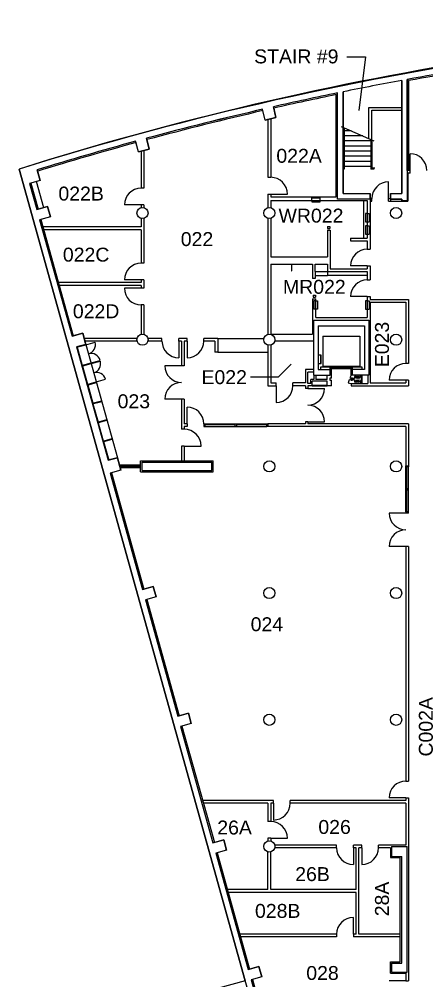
# Model space of a CAD drawing. Header units: inches. Extents: x 9 to 4499, y 3 to 3469.
# Drawn here: x 9 to 887, y 1089 to 3161 of the extents above; entities that cross this region are included whole.
import ezdxf

# ---------------------------------------------------------------- set-up
doc = ezdxf.new("R2010")
doc.units = ezdxf.units.IN
doc.header["$MEASUREMENT"] = 0
for name, color, linetype in [('A-DOOR', 4, 'Continuous'), ('A-FLOR-HRAL', 4, 'Continuous'), ('A-FLOR-STRS', 4, 'Continuous'), ('A-FLOR-TEXT', 7, 'Continuous'), ('A-FURN', 3, 'Continuous'), ('A-GLAZ', 3, 'Continuous'), ('A-GLAZ-SILL', 7, 'Continuous'), ('A-ROOF-OTLN', 6, 'Continuous'), ('A-WALL', 5, 'Continuous'), ('A-WALL-JAMB', 6, 'Continuous'), ('M-EQPM-EVTR', 4, 'Continuous'), ('P-SANR-EQPM', 5, 'Continuous'), ('Polygons', 1, 'Continuous'), ('S-COLS', 6, 'Continuous')]:
    doc.layers.add(name, color=color, linetype=linetype)
doc.styles.add('ROMANS', font='arial.ttf', dxfattribs={"width": 0.9})

msp = doc.modelspace()

# ---------------------------------------------------------------- linework, layer by layer
at = {"layer": 'A-DOOR'}
for p, q in [((850.8, 2835.6), (850.8, 2871.6)), ((804.8, 2775), (804.8, 2811)), ((550.8, 2784.6), (586.8, 2784.6)), ((271.8, 2761.2), (235.8, 2761.2)), ((758.8, 2629.6), (722.8, 2629.6)), ((271.8, 2599.6), (235.8, 2599.6)), ((271.8, 2581.6), (235.8, 2581.6)), ((758.8, 2563.6), (722.8, 2563.6)), ((352.8, 2467.6), (352.8, 2431.6)), ((370.8, 2467.6), (370.8, 2431.6)), ((358.8, 2414.6), (322.8, 2414.6)), ((726.8, 2410.1), (678.8, 2410.1)), ((678.8, 2408.1), (678.8, 2410.1)), ((726.8, 2408.1), (678.8, 2408.1)), ((702.8, 2408.1), (702.8, 2410.1)), ((726.8, 2408.1), (726.8, 2410.1)), ((720.1, 2384.4), (717.7, 2377.8)), ((722.6, 2383.6), (720.1, 2384.4)), ((723.8, 2394.6), (721.5, 2388.2)), ((721.5, 2388.2), (723.9, 2387.3)), ((723.9, 2387.3), (722.6, 2383.6)), ((841.8, 2383.6), (805.8, 2383.6)), ((562.8, 2371.6), (562.8, 2335.6)), ((630.8, 2365.6), (666.8, 2365.6)), ((640.3, 2372.6), (672.3, 2372.6)), ((640.3, 2371.6), (672.3, 2371.6)), ((358.8, 2342.6), (322.8, 2342.6)), ((370.8, 2289.6), (370.8, 2325.6)), ((630.8, 2293.6), (666.8, 2293.6)), ((841.8, 2097.1), (805.8, 2097.1)), ((841.8, 2025.1), (805.8, 2025.1)), ((556.8, 1471.6), (556.8, 1435.6)), ((841.8, 1483.6), (805.8, 1483.6)), ((550.8, 1396.2), (586.8, 1396.2)), ((728.8, 1375.6), (728.8, 1339.6)), ((746.8, 1375.6), (746.8, 1339.6)), ((728.8, 1189.6), (728.8, 1225.6)), ((841.8, 1089.1), (805.8, 1089.1))]:
    msp.add_line(p, q, dxfattribs=at)
at = {"layer": 'A-DOOR', "color": 7}
msp.add_line((364.8, 2241.6), (400.8, 2241.6), dxfattribs=at)
at = {"layer": 'A-DOOR'}
for centre, radius, start, end in [((850.8, 2835.6), 36, 0, 90), ((550.8, 2784.6), 36, 0, 90), ((804.8, 2775), 36, 90, 180), ((271.8, 2761.2), 36, 90, 180), ((758.8, 2629.6), 36, 90, 180), ((271.8, 2599.6), 36, 90, 180), ((758.8, 2563.6), 36, 90, 180), ((271.8, 2581.6), 36, 180, 270), ((352.8, 2467.6), 36, 180, 270), ((370.8, 2467.6), 36, 270, 0), ((358.8, 2414.6), 36, 180, 270), ((841.8, 2383.6), 36, 90, 180), ((358.8, 2342.6), 36, 90, 180), ((562.8, 2371.6), 36, 270, 0), ((630.8, 2365.6), 36, 270, 0), ((723.8, 2392.6), 16, 247.5497, 270), ((370.8, 2289.6), 36, 0, 90), ((630.8, 2293.6), 36, 360, 90), ((841.8, 2097.1), 36, 180, 270), ((841.8, 2025.1), 36, 90, 180), ((841.8, 1483.6), 36, 90, 180), ((556.8, 1471.6), 36, 270, 0), ((550.8, 1396.2), 36, 0, 90), ((728.8, 1375.6), 36, 180, 270), ((746.8, 1375.6), 36, 270, 0), ((728.8, 1189.6), 36, 90, 180)]:
    msp.add_arc(centre, radius, start, end, dxfattribs=at)
at = {"layer": 'A-DOOR', "color": 7}
msp.add_arc((364.8, 2241.6), 36, 0, 90, dxfattribs=at)
at = {"layer": 'A-FLOR-HRAL'}
for p, q in [((708.9, 2927.4), (708.9, 2838)), ((766.3, 2902.7), (766.3, 2838)), ((768.3, 2901.7), (768.3, 2840)), ((774.8, 2840), (768.3, 2840)), ((708.9, 2838), (706.9, 2838)), ((773.3, 2838), (766.3, 2838))]:
    msp.add_line(p, q, dxfattribs=at)
at = {"layer": 'A-FLOR-STRS'}
for p, q in [((702.4, 2930.5), (773.2, 2899.4)), ((724, 2921), (708.9, 2921)), ((749.1, 2910), (708.9, 2910)), ((766.3, 2899), (708.9, 2899)), ((766.3, 2888), (708.9, 2888)), ((766.3, 2877), (708.9, 2877)), ((766.3, 2866), (708.9, 2866)), ((766.3, 2855), (708.9, 2855)), ((766.3, 2844), (708.9, 2844)), ((659.5, 2437.1), (652.8, 2437.1)), ((658.5, 2419.1), (658.5, 2437.1)), ((659.5, 2419.1), (659.5, 2437.1)), ((652.8, 2419.1), (659.5, 2419.1))]:
    msp.add_line(p, q, dxfattribs=at)
at = {"layer": 'A-FLOR-TEXT'}
for p, q in [((715.1, 3080.3), (755.2, 3080.3)), ((755.2, 3080.3), (740.4, 2964.5)), ((595, 2418.3), (567.1, 2390.3)), ((567.1, 2390.3), (507.7, 2390.3))]:
    msp.add_line(p, q, dxfattribs=at)
at = {"layer": 'A-FURN'}
for p, q in [((45.8, 2812.4), (61.6, 2755.5)), ((436.8, 2473.6), (536.2, 2473.6)), ((132.7, 2455), (152.9, 2460.6)), ((132.7, 2455), (200.6, 2210.8)), ((132.9, 2454.3), (153.1, 2459.9)), ((134.3, 2454.7), (145.2, 2415.4)), ((152.9, 2460.6), (220.8, 2216.4)), ((153.1, 2459.9), (172.7, 2465.4)), ((164, 2420.6), (183.6, 2426.1)), ((164.4, 2419.2), (184, 2424.6)), ((436.8, 2443.6), (544.8, 2443.6)), ((143.8, 2415), (164, 2420.6)), ((144, 2414.3), (164.2, 2419.9)), ((144.2, 2413.6), (164.4, 2419.2)), ((145.6, 2414), (156.5, 2374.7)), ((175.3, 2379.9), (194.9, 2385.4)), ((155.1, 2374.3), (175.3, 2379.9)), ((155.3, 2373.6), (175.5, 2379.2)), ((155.5, 2372.9), (175.7, 2378.5)), ((156.9, 2373.3), (167.8, 2334)), ((166.4, 2333.6), (186.6, 2339.2)), ((166.6, 2332.9), (186.8, 2338.5)), ((166.8, 2332.2), (187, 2337.8)), ((168.2, 2332.6), (179.2, 2293.3)), ((177.8, 2292.9), (197.9, 2298.5)), ((178, 2292.2), (198.1, 2297.8)), ((178.2, 2291.5), (198.3, 2297.1)), ((179.6, 2291.8), (190.5, 2252.6)), ((189.1, 2252.2), (209.3, 2257.8)), ((189.3, 2251.5), (209.5, 2257.1)), ((189.5, 2250.8), (209.7, 2256.4)), ((190.9, 2251.1), (202, 2211.2)), ((200.4, 2211.5), (220.6, 2217.1)), ((220.8, 2216.4), (200.6, 2210.8)), ((200.6, 2210.8), (220.8, 2216.4))]:
    msp.add_line(p, q, dxfattribs=at)
for centre, start, end in [((153.1, 2459.9), 285.5907, 15.4976), ((164, 2420.6), 15.4976, 105.4835), ((164.4, 2419.2), 285.5907, 15.4976), ((175.3, 2379.9), 15.4976, 105.4835)]:
    msp.add_arc(centre, 20.4, start, end, dxfattribs=at)
at = {"layer": 'A-GLAZ'}
for p, q in [((409.3, 2289.6), (542.3, 2289.6)), ((409.3, 2287.6), (474.5, 2287.6)), ((409.3, 2283.6), (542.3, 2283.6)), ((477, 2287.6), (542.3, 2287.6)), ((841.8, 2099.6), (841.8, 2196.4)), ((843.8, 2149.2), (843.8, 2196.4)), ((847.8, 2099.6), (847.8, 2196.4)), ((843.8, 2099.6), (843.8, 2146.7))]:
    msp.add_line(p, q, dxfattribs=at)
at = {"layer": 'A-GLAZ', "color": 7}
msp.add_line((268.8, 2197.6), (227.4, 2197.6), dxfattribs=at)
at = {"layer": 'A-GLAZ-SILL', "color": 7}
for p, q in [((270.8, 2200.6), (225.2, 2200.6)), ((227.4, 2200.6), (227.4, 2194.6)), ((268.8, 2194.6), (268.8, 2200.6)), ((270.8, 2194.6), (226.8, 2194.6))]:
    msp.add_line(p, q, dxfattribs=at)
at = {"layer": 'A-ROOF-OTLN'}
for p, q in [((657.8, 2411.6), (657.8, 2406.6)), ((747.8, 2411.6), (657.8, 2411.6)), ((747.8, 2406.6), (747.8, 2411.6))]:
    msp.add_line(p, q, dxfattribs=at)
at = {"layer": 'A-WALL'}
for p, q in [((832.8, 3029.5), (832.8, 2785.6)), ((832.8, 2785.6), (832.8, 3029.5)), ((844.8, 2835.6), (844.8, 3031.7)), ((844.8, 3031.7), (844.8, 2770)), ((847.8, 3029.2), (847.8, 2835.6)), ((706.9, 2785.6), (706.9, 3005)), ((706.9, 3005), (706.9, 2785.6)), ((691.9, 2778.6), (691.9, 2998.8)), ((694.9, 2773.6), (694.9, 3002.5)), ((694.9, 2773.6), (694.9, 3002.5)), ((534.1, 2964.4), (533.4, 2967.3)), ((538.8, 2943.9), (533.4, 2967.3)), ((538.8, 2943.9), (534.1, 2964.4)), ((557.5, 2969.7), (556.8, 2972.6)), ((556.8, 2972.6), (562.2, 2949.2)), ((562.2, 2949.2), (557.5, 2969.7)), ((762.3, 2971), (832.8, 2971)), ((762.3, 2904.2), (762.3, 2971)), ((768.3, 2901.7), (768.3, 2965)), ((768.3, 2965), (832.8, 2965)), ((538.8, 2943.9), (562.2, 2949.2)), ((562.2, 2949.2), (538.8, 2943.9)), ((544.8, 2946.6), (544.8, 2820.6)), ((550.8, 2946.6), (550.8, 2820.6)), ((284, 2901.8), (283.3, 2904.7)), ((283.3, 2904.7), (289.5, 2881.5)), ((284, 2901.8), (284, 2901.8)), ((284, 2901.8), (284, 2901.8)), ((289.5, 2881.5), (284, 2901.8)), ((260.9, 2895.5), (260.1, 2898.4)), ((266.4, 2875.2), (260.1, 2898.4)), ((266.4, 2875.2), (260.9, 2895.5)), ((266.4, 2875.2), (289.5, 2881.5)), ((289.5, 2881.5), (266.4, 2875.2)), ((271.8, 2876.7), (271.8, 2797.2)), ((277.8, 2878.4), (277.8, 2797.2)), ((9.5, 2838.5), (523.4, 990)), ((495.9, 1089), (9.5, 2838.5)), ((49.1, 2834), (48.3, 2836.9)), ((48.3, 2836.9), (54.7, 2813.8)), ((54.7, 2813.8), (49.1, 2834)), ((544.8, 2820.6), (550.8, 2820.6)), ((844.8, 2835.6), (844.8, 2770)), ((850.8, 2835.6), (844.8, 2835.6)), ((850.8, 2829.6), (844.8, 2829.6)), ((845.8, 2829.6), (845.8, 2769)), ((850.8, 2829.6), (850.8, 2835.6)), ((54.7, 2813.8), (31.6, 2807.4)), ((34.5, 2808.2), (31.6, 2807.4)), ((31.6, 2807.4), (47.2, 2751.5)), ((31.6, 2807.4), (47.2, 2751.5)), ((54.7, 2813.8), (34.5, 2808.2)), ((34.5, 2808.2), (50, 2752.3)), ((277.8, 2797.2), (271.8, 2797.2)), ((544.8, 2784.6), (544.8, 2754.2)), ((544.8, 2784.6), (550.8, 2784.6)), ((550.8, 2784.6), (550.8, 2778.6)), ((550.8, 2778.6), (691.9, 2778.6)), ((706.9, 2785.6), (764.8, 2785.6)), ((706.9, 2785.6), (764.8, 2785.6)), ((706.9, 2785.6), (764.8, 2785.6)), ((764.8, 2773.6), (764.8, 2785.6)), ((764.8, 2773.6), (764.8, 2785.6)), ((764.8, 2785.6), (764.8, 2773.6)), ((808.8, 2785.6), (832.8, 2785.6)), ((808.8, 2785.6), (808.8, 2769)), ((808.8, 2773.6), (808.8, 2785.6)), ((808.8, 2785.6), (832.8, 2785.6)), ((47.2, 2751.5), (70.3, 2757.9)), ((70.3, 2757.9), (50.1, 2752.3)), ((76.5, 2735.6), (70.3, 2757.9)), ((70.3, 2757.9), (76.5, 2735.6)), ((271.8, 2761.2), (271.8, 2755.2)), ((277.8, 2761.2), (271.8, 2761.2)), ((277.8, 2761.2), (277.8, 2755.2)), ((550.8, 2770.6), (758.8, 2770.6)), ((550.8, 2770.6), (550.8, 2755.2)), ((764.8, 2773.6), (694.9, 2773.6)), ((764.8, 2773.6), (694.9, 2773.6)), ((750.8, 2770.6), (750.8, 2689.6)), ((758.8, 2770.6), (758.8, 2689.6)), ((764.8, 2775), (768.8, 2775)), ((764.8, 2775), (768.8, 2775)), ((764.8, 2773.6), (764.8, 2665.6)), ((764.8, 2769), (768.8, 2769)), ((768.8, 2769), (768.8, 2775)), ((768.8, 2769), (768.8, 2775)), ((804.8, 2775), (808.8, 2775)), ((804.8, 2769), (804.8, 2775)), ((804.8, 2769), (808.8, 2769)), ((808.8, 2773.6), (832.8, 2773.6)), ((832.8, 2773.6), (808.8, 2773.6)), ((808.8, 2769), (845.8, 2769)), ((832.8, 2773.6), (832.8, 2770)), ((832.8, 2770), (832.8, 2773.6)), ((832.8, 2770), (844.8, 2770)), ((844.8, 2770), (832.8, 2770)), ((50.1, 2752.3), (47.2, 2751.5)), ((76.5, 2735.6), (53.4, 2729.2)), ((76.5, 2735.6), (56.3, 2730)), ((56.3, 2730), (53.4, 2729.2)), ((53.4, 2729.2), (123.1, 2478.5)), ((53.4, 2729.2), (123.1, 2478.5)), ((56.2, 2730), (125.9, 2479.3)), ((271.8, 2732), (271.8, 2713.6)), ((277.8, 2732), (277.8, 2635.6)), ((544.8, 2733), (544.8, 2482.2)), ((550.8, 2732), (550.8, 2649.6)), ((271.8, 2713.6), (60.8, 2713.6)), ((271.8, 2707.6), (62.5, 2707.6)), ((271.8, 2707.6), (271.8, 2635.6)), ((672.8, 2706.6), (678.8, 2706.6)), ((672.8, 2706.6), (672.8, 2649.6)), ((678.8, 2706.6), (678.8, 2623.6)), ((722.8, 2689.6), (722.8, 2683.6)), ((722.8, 2689.6), (758.8, 2689.6)), ((722.8, 2683.6), (758.8, 2683.6)), ((758.8, 2683.6), (758.8, 2665.6)), ((758.8, 2665.6), (764.8, 2665.6)), ((277.8, 2635.6), (271.8, 2635.6)), ((550.8, 2649.6), (672.8, 2649.6)), ((550.8, 2633.6), (640.8, 2633.6)), ((550.8, 2633.6), (550.8, 2482.6)), ((640.8, 2633.6), (640.8, 2602.6)), ((646.8, 2617.6), (646.8, 2633.6)), ((646.8, 2633.6), (672.8, 2633.6)), ((672.8, 2633.6), (672.8, 2608.6)), ((646.8, 2617.6), (646.8, 2602.6)), ((646.8, 2617.6), (758.8, 2617.6)), ((678.8, 2623.6), (758.8, 2623.6)), ((758.8, 2629.6), (764.8, 2629.6)), ((758.8, 2629.6), (758.8, 2623.6)), ((758.8, 2617.6), (758.8, 2599.6)), ((764.8, 2629.6), (764.8, 2599.6)), ((271.8, 2593.6), (94.2, 2593.6)), ((271.8, 2599.6), (271.8, 2593.6)), ((277.8, 2599.6), (271.8, 2599.6)), ((277.8, 2599.6), (277.8, 2581.6)), ((646.8, 2602.6), (640.8, 2602.6)), ((672.8, 2608.6), (646.8, 2608.6)), ((672.8, 2609.6), (758.8, 2609.6)), ((758.8, 2599.6), (764.8, 2599.6)), ((271.8, 2587.6), (95.8, 2587.6)), ((271.8, 2587.6), (271.8, 2581.6)), ((277.8, 2581.6), (271.8, 2581.6)), ((640.8, 2558.6), (647.8, 2558.6)), ((640.8, 2558.6), (640.8, 2482.6)), ((647.8, 2518.6), (647.8, 2558.6)), ((758.8, 2563.6), (758.8, 2518.6)), ((758.8, 2563.6), (764.8, 2563.6)), ((764.8, 2563.6), (764.8, 2557.6)), ((764.8, 2557.6), (847.8, 2557.6)), ((764.8, 2551.6), (764.8, 2377.6)), ((764.8, 2551.6), (841.8, 2551.6)), ((841.8, 2551.6), (841.8, 2419.6)), ((847.8, 2557.6), (847.8, 2419.6)), ((271.8, 2545.6), (271.8, 2482.6)), ((277.8, 2545.6), (271.8, 2545.6)), ((277.8, 2545.6), (277.8, 2482.2)), ((643.8, 2512.6), (761.8, 2512.6)), ((643.8, 2394.6), (643.8, 2512.6)), ((647.8, 2518.6), (758.8, 2518.6)), ((761.8, 2512.6), (761.8, 2394.6)), ((652.8, 2500.6), (752.8, 2500.6)), ((652.8, 2500.6), (652.8, 2406.6)), ((752.8, 2500.6), (752.8, 2406.6)), ((123.1, 2478.5), (146.1, 2484.9)), ((126, 2479.3), (123.1, 2478.5)), ((146.1, 2484.9), (125.9, 2479.3)), ((152.3, 2462.6), (146.1, 2484.9)), ((146.1, 2484.9), (152.9, 2460.6)), ((263.2, 2473.6), (149.3, 2473.6)), ((263.2, 2467.6), (151, 2467.6)), ((316.8, 2473.6), (286.4, 2473.6)), ((316.8, 2467.6), (286.4, 2467.6)), ((316.8, 2467.6), (316.8, 2473.6)), ((370.8, 2473.6), (352.8, 2473.6)), ((352.8, 2467.6), (352.8, 2473.6)), ((358.8, 2467.6), (352.8, 2467.6)), ((358.8, 2467.6), (358.8, 2414.6)), ((370.8, 2467.6), (364.8, 2467.6)), ((364.8, 2467.6), (364.8, 2414.6)), ((370.8, 2467.6), (370.8, 2473.6)), ((406.8, 2467.6), (406.8, 2473.6)), ((436.8, 2473.6), (406.8, 2473.6)), ((430.8, 2467.6), (406.8, 2467.6)), ((430.8, 2467.6), (430.8, 2443.6)), ((436.8, 2473.6), (436.8, 2443.6)), ((550.8, 2482.6), (640.8, 2482.6)), ((559.6, 2468.6), (643.8, 2468.6)), ((152.9, 2460.6), (132.7, 2455)), ((132.7, 2455), (200.6, 2210.8)), ((132.7, 2455), (200.6, 2210.8)), ((544.8, 2459), (544.8, 2400.6)), ((544.8, 2459), (544.8, 2371.6)), ((550.8, 2459), (550.8, 2406.6)), ((550.8, 2459), (550.8, 2377.6)), ((436.8, 2443.6), (430.8, 2443.6)), ((364.8, 2414.6), (358.8, 2414.6)), ((643.8, 2406.6), (625.8, 2406.6)), ((625.8, 2406.6), (625.8, 2377.6)), ((652.8, 2406.6), (678.8, 2406.6)), ((681.8, 2406.6), (678.8, 2406.6)), ((678.8, 2394.6), (678.8, 2406.6)), ((681.8, 2387.6), (681.8, 2406.6)), ((726.8, 2406.6), (723.8, 2406.6)), ((723.8, 2394.6), (723.8, 2406.6)), ((726.8, 2394.6), (726.8, 2406.6)), ((752.8, 2406.6), (726.8, 2406.6)), ((847.8, 2419.6), (841.8, 2419.6)), ((643.8, 2400.6), (630.8, 2400.6)), ((630.8, 2376.6), (630.8, 2400.6)), ((643.8, 2384.6), (637.3, 2384.6)), ((637.3, 2376.6), (637.3, 2384.6)), ((643.8, 2394.6), (643.8, 2384.6)), ((643.8, 2394.6), (678.8, 2394.6)), ((647.8, 2394.6), (647.8, 2384.6)), ((672.3, 2384.6), (647.8, 2384.6)), ((672.3, 2384.6), (672.3, 2394.6)), ((681.8, 2387.6), (677.8, 2387.6)), ((677.8, 2387.6), (677.8, 2383.6)), ((677.8, 2383.6), (681.8, 2383.6)), ((681.8, 2371.6), (681.8, 2383.6)), ((726.8, 2394.6), (723.8, 2394.6)), ((724.2, 2387.5), (724.2, 2383.6)), ((726.6, 2387.5), (724.2, 2387.5)), ((724.2, 2383.6), (726.6, 2383.6)), ((728.1, 2387.2), (724.9, 2387.2)), ((728.1, 2384), (724.9, 2384)), ((761.8, 2394.6), (726.8, 2394.6)), ((730.2, 2387.2), (728.1, 2387.2)), ((730.2, 2384), (728.1, 2384)), ((734, 2388.2), (733.6, 2391.8)), ((735.5, 2391.4), (735.3, 2388.2)), ((737, 2388.1), (736.8, 2391.2)), ((737, 2383.1), (736.8, 2380)), ((738.2, 2391.3), (738.1, 2388.4)), ((739.8, 2387.9), (739.7, 2391.4)), ((739.8, 2383.3), (739.7, 2379.8)), ((742.1, 2391.3), (741.3, 2388)), ((742.1, 2379.9), (741.3, 2383.2)), ((742.3, 2393), (745.3, 2393)), ((745.3, 2389.4), (744.1, 2389.6)), ((745.3, 2393), (745.3, 2378.2)), ((747.3, 2394.6), (747.3, 2376.6)), ((759.8, 2394.6), (759.8, 2376.6)), ((847.8, 2383.6), (841.8, 2383.6)), ((841.8, 2383.6), (841.8, 2377.6)), ((847.8, 2383.6), (847.8, 2371.6)), ((544.8, 2371.6), (562.8, 2371.6)), ((544.8, 2371.6), (562.8, 2371.6)), ((550.8, 2377.6), (562.8, 2377.6)), ((550.8, 2377.6), (562.8, 2377.6)), ((562.8, 2371.6), (562.8, 2377.6)), ((562.8, 2371.6), (562.8, 2377.6)), ((625.8, 2377.6), (598.8, 2377.6)), ((598.8, 2371.6), (598.8, 2377.6)), ((598.8, 2371.6), (598.8, 2377.6)), ((625.8, 2371.6), (598.8, 2371.6)), ((625.8, 2371.6), (625.8, 2365.6)), ((630.8, 2365.6), (625.8, 2365.6)), ((630.8, 2365.6), (625.8, 2365.6)), ((637.3, 2376.6), (630.8, 2376.6)), ((630.8, 2371.6), (630.8, 2365.6)), ((640.3, 2371.6), (630.8, 2371.6)), ((630.8, 2371.6), (630.8, 2365.6)), ((640.3, 2371.6), (640.3, 2381.6)), ((672.3, 2381.6), (640.3, 2381.6)), ((672.3, 2371.6), (672.3, 2381.6)), ((672.6, 2376.6), (672.3, 2376.6)), ((681.8, 2371.6), (672.3, 2371.6)), ((723.8, 2376.6), (759.8, 2376.6)), ((723.8, 2376.6), (723.8, 2371.6)), ((723.8, 2371.6), (847.8, 2371.6)), ((734, 2383), (733.6, 2379.4)), ((735.5, 2379.8), (735.3, 2383)), ((738.2, 2379.9), (738.1, 2382.8)), ((745.3, 2378.2), (742.6, 2378.2)), ((745.3, 2378.2), (742.6, 2378.2)), ((745.3, 2381.8), (744.1, 2381.7)), ((764.8, 2377.6), (841.8, 2377.6)), ((364.8, 2342.6), (358.8, 2342.6)), ((364.8, 2342.6), (364.8, 2289.6)), ((370.8, 2289.6), (364.8, 2289.6)), ((370.8, 2283.6), (364.8, 2283.6)), ((370.8, 2289.6), (370.8, 2283.6)), ((542.3, 2289.6), (544.8, 2289.6)), ((542.3, 2283.6), (542.3, 2289.6)), ((544.8, 2283.6), (542.3, 2283.6)), ((544.8, 2289.6), (544.8, 2283.6)), ((625.8, 2289.6), (544.8, 2289.6)), ((841.8, 2283.6), (544.8, 2283.6)), ((630.8, 2293.6), (625.8, 2293.6)), ((625.8, 2293.6), (625.8, 2289.6)), ((630.8, 2293.6), (630.8, 2289.6)), ((847.8, 2289.6), (630.8, 2289.6)), ((841.8, 2283.6), (841.8, 2198.9)), ((847.8, 2289.6), (847.8, 2198.9)), ((220.8, 2216.4), (200.6, 2210.8)), ((200.6, 2210.8), (220.8, 2216.4)), ((423.8, 2188.6), (423.8, 2206.6)), ((426.8, 2185.6), (426.8, 2209.6)), ((208.1, 2184), (205.1, 2183.2)), ((205.1, 2183.2), (274.9, 1932.5)), ((205.1, 2183.2), (274.9, 1932.5)), ((208, 2184), (277.7, 1933.3)), ((841.8, 2025.1), (841.8, 1519.6)), ((847.8, 2025.1), (841.8, 2025.1)), ((847.8, 2025.1), (847.8, 1519.6)), ((274.9, 1932.5), (297.9, 1938.9)), ((277.7, 1933.3), (274.9, 1932.5)), ((297.9, 1938.9), (277.7, 1933.3)), ((304.1, 1916.6), (297.9, 1938.9)), ((297.9, 1938.9), (304.1, 1916.6)), ((304.1, 1916.6), (281, 1910.2)), ((283.9, 1911), (281, 1910.2)), ((281, 1910.2), (350.7, 1659.5)), ((281, 1910.2), (350.7, 1659.5)), ((304.1, 1916.6), (283.9, 1911)), ((283.9, 1911), (353.6, 1660.3)), ((350.7, 1659.5), (373.8, 1665.9)), ((353.6, 1660.3), (350.7, 1659.5)), ((373.8, 1665.9), (353.6, 1660.3)), ((379.9, 1643.6), (373.8, 1665.9)), ((373.8, 1665.9), (379.9, 1643.6)), ((379.9, 1643.6), (356.9, 1637.2)), ((359.8, 1638), (356.9, 1637.2)), ((356.9, 1637.2), (426.6, 1386.5)), ((356.9, 1637.2), (426.6, 1386.5)), ((379.9, 1643.6), (359.8, 1638)), ((359.8, 1638), (429.5, 1387.3)), ((841.8, 1519.6), (847.8, 1519.6)), ((556.8, 1477.6), (404.4, 1477.6)), ((544.8, 1471.6), (406.1, 1471.6)), ((544.8, 1471.6), (544.8, 1432.2)), ((556.8, 1471.6), (550.8, 1471.6)), ((550.8, 1471.6), (550.8, 1432.2)), ((556.8, 1471.6), (556.8, 1477.6)), ((592.8, 1471.6), (592.8, 1477.6)), ((841.8, 1477.6), (592.8, 1477.6)), ((841.8, 1471.6), (592.8, 1471.6)), ((841.8, 1483.6), (841.8, 1477.6)), ((841.8, 1483.6), (847.8, 1483.6)), ((841.8, 1471.6), (841.8, 1381.6)), ((847.8, 1483.6), (847.8, 1089.1)), ((550.8, 1432.2), (544.8, 1432.2)), ((426.6, 1386.5), (449.6, 1392.9)), ((449.6, 1392.9), (429.5, 1387.3)), ((455.8, 1370.6), (449.6, 1392.9)), ((449.6, 1392.9), (455.8, 1370.6)), ((544.8, 1396.2), (544.8, 1390.2)), ((550.8, 1396.2), (544.8, 1396.2)), ((550.8, 1396.2), (550.8, 1390.2)), ((429.5, 1387.3), (426.6, 1386.5)), ((455.8, 1370.6), (432.8, 1364.2)), ((455.8, 1370.6), (435.7, 1365)), ((597.8, 1381.6), (559.4, 1381.6)), ((597.8, 1375.6), (559.4, 1375.6)), ((692.8, 1381.6), (597.8, 1381.6)), ((692.8, 1375.6), (597.8, 1375.6)), ((692.8, 1375.6), (692.8, 1381.6)), ((746.8, 1381.6), (728.8, 1381.6)), ((728.8, 1375.6), (728.8, 1381.6)), ((734.8, 1375.6), (728.8, 1375.6)), ((734.8, 1285.6), (734.8, 1375.6)), ((746.8, 1375.6), (740.8, 1375.6)), ((740.8, 1189.6), (740.8, 1375.6)), ((746.8, 1375.6), (746.8, 1381.6)), ((782.8, 1375.6), (782.8, 1381.6)), ((841.8, 1381.6), (782.8, 1381.6)), ((808.8, 1375.6), (782.8, 1375.6)), ((808.8, 1375.6), (808.8, 1354.6)), ((810.8, 1378.6), (810.8, 1356.6)), ((810.8, 1378.6), (844.8, 1378.6)), ((844.8, 1107.9), (844.8, 1378.6)), ((435.7, 1365), (432.8, 1364.2)), ((432.8, 1364.2), (502.5, 1113.5)), ((432.8, 1364.2), (502.5, 1113.5)), ((435.7, 1365), (505.4, 1114.3)), ((544.8, 1285.6), (544.8, 1367)), ((550.8, 1285.6), (550.8, 1367)), ((808.8, 1354.6), (829.8, 1354.6)), ((810.8, 1356.6), (832.8, 1356.6)), ((829.8, 1129.6), (829.8, 1354.6)), ((832.8, 1127.4), (832.8, 1356.6)), ((544.8, 1285.6), (457.8, 1285.6)), ((734.8, 1285.6), (550.8, 1285.6)), ((734.8, 1279.6), (459.5, 1279.6)), ((734.8, 1189.6), (734.8, 1279.6)), ((692.8, 1189.6), (484.5, 1189.6)), ((692.8, 1183.6), (486.2, 1183.6)), ((692.8, 1189.6), (692.8, 1183.6)), ((728.8, 1189.6), (728.8, 1183.6)), ((734.8, 1189.6), (728.8, 1189.6)), ((746.8, 1183.6), (728.8, 1183.6)), ((746.8, 1189.6), (740.8, 1189.6)), ((829.8, 1189.6), (746.8, 1189.6)), ((829.8, 1183.6), (746.8, 1183.6)), ((502.5, 1113.5), (525.5, 1119.9)), ((525.5, 1119.9), (505.4, 1114.3)), ((531.7, 1097.6), (525.5, 1119.9)), ((525.5, 1119.9), (531.7, 1097.6)), ((808.8, 1129.6), (829.8, 1129.6)), ((808.8, 1105.6), (808.8, 1129.6)), ((810.8, 1127.4), (810.8, 1107.9)), ((810.8, 1127.4), (832.8, 1127.4)), ((505.4, 1114.3), (502.5, 1113.5)), ((808.8, 1105.6), (841.8, 1105.6)), ((810.8, 1107.9), (844.8, 1107.9)), ((841.8, 1105.6), (841.8, 1089.1)), ((531.7, 1097.6), (508.7, 1091.2)), ((511.6, 1092), (508.7, 1091.2)), ((508.7, 1091.2), (535.9, 993.5)), ((508.7, 1091.2), (535.9, 993.5)), ((531.7, 1097.6), (511.6, 1092)), ((511.6, 1092), (532, 1018.6)), ((841.8, 1089.1), (847.8, 1089.1))]:
    msp.add_line(p, q, dxfattribs=at)
at = {"layer": 'A-WALL', "color": 7}
for p, q in [((358.8, 2342.6), (358.8, 2277.6)), ((364.8, 2283.6), (364.8, 2277.6)), ((364.8, 2277.6), (358.8, 2277.6)), ((364.8, 2241.6), (358.8, 2241.6)), ((358.8, 2241.6), (358.8, 2209.6)), ((364.8, 2241.6), (364.8, 2209.6)), ((228.2, 2189.6), (220.8, 2216.4)), ((220.8, 2216.4), (228.2, 2189.6)), ((270.8, 2185.6), (270.8, 2209.6)), ((270.8, 2209.6), (426.8, 2209.6)), ((273.8, 2206.6), (423.8, 2206.6)), ((273.8, 2188.6), (273.8, 2206.6)), ((228.2, 2189.6), (205.1, 2183.2)), ((228.2, 2189.6), (208, 2184)), ((270.8, 2185.6), (426.8, 2185.6)), ((273.8, 2188.6), (423.8, 2188.6))]:
    msp.add_line(p, q, dxfattribs=at)
at = {"layer": 'A-WALL'}
for centre, radius, start, end in [((2104.8, -3846.7), 7005.8, 98.02852, 107.40244), ((2104.8, -3846.7), 7005.8, 98.02852, 107.40244), ((2104.8, -3846.7), 6992.8, 98.49912, 100.3805), ((2104.8, -3846.7), 6992.8, 98.49912, 100.3805), ((2104.8, -3846.7), 6989.8, 98.52766, 100.36001), ((2104.8, -3846.7), 6992.8, 100.48048, 101.53163), ((2104.8, -3846.7), 6992.8, 100.48048, 101.53163), ((2104.8, -3846.7), 6992.8, 101.632, 102.78924), ((2104.8, -3846.7), 6992.8, 101.632, 102.78924), ((2104.8, -3846.7), 6989.8, 101.66217, 102.78924), ((2104.8, -3846.7), 6992.8, 102.98597, 105.09902), ((2104.1, -3843.8), 6989.8, 102.98552, 105.09948), ((2104.8, -3846.7), 6989.8, 102.98597, 105.09909), ((2104.8, -3846.7), 6992.8, 105.29582, 107.1032), ((2104.8, -3846.7), 6992.8, 105.29582, 107.1032), ((2104.8, -3846.7), 6989.8, 105.29582, 107.1032), ((730.6, 2388.1), 0.99, 250.5837, 335.8474), ((730.6, 2383.1), 0.99, 24.1526, 109.4163), ((724.6, 2390.8), 7.59, 335.8474, 6.4832), ((724.6, 2380.4), 7.59, 353.5168, 24.1526), ((732.8, 2391.8), 0.753, 6.9473, 186.4832), ((734.6, 2388.3), 0.618, 184.7598, 355.2402), ((734.6, 2382.9), 0.618, 4.7598, 175.2402), ((736.2, 2391.2), 0.678, 3.2678, 161.5306), ((737.5, 2388.4), 0.566, 209.8288, 358.2657), ((737.5, 2382.8), 0.566, 1.7343, 150.1712), ((738.9, 2391.4), 0.749, 2.8601, 183.8783), ((740.6, 2388.2), 0.782, 200.0525, 346.686), ((740.6, 2383.1), 0.782, 13.314, 159.9475), ((742.6, 2390.9), 0.675, 347.4051, 135.9543), ((744.2, 2390.5), 0.948, 167.4051, 261.9414), ((732.8, 2379.5), 0.753, 173.5168, 353.0527), ((736.2, 2380), 0.678, 198.4694, 356.7322), ((738.9, 2379.8), 0.749, 176.1217, 357.1399), ((742.6, 2380.4), 0.675, 224.0457, 12.5949), ((744.2, 2380.7), 0.948, 98.0586, 192.5949)]:
    msp.add_arc(centre, radius, start, end, dxfattribs=at)
at = {"layer": 'A-WALL-JAMB'}
for p, q in [((406.8, 2289.6), (409.3, 2289.6)), ((406.8, 2289.6), (406.8, 2283.6)), ((406.8, 2283.6), (409.3, 2283.6)), ((409.3, 2289.6), (409.3, 2283.6)), ((474.5, 2283.6), (474.5, 2289.6)), ((474.5, 2289.6), (477, 2289.6)), ((477, 2283.6), (474.5, 2283.6)), ((477, 2289.6), (477, 2283.6)), ((841.8, 2196.4), (841.8, 2198.9)), ((841.8, 2198.9), (847.8, 2198.9)), ((847.8, 2198.9), (847.8, 2196.4)), ((847.8, 2196.4), (841.8, 2196.4)), ((847.8, 2149.2), (841.8, 2149.2)), ((841.8, 2149.2), (841.8, 2146.7)), ((847.8, 2146.7), (841.8, 2146.7)), ((847.8, 2146.7), (847.8, 2149.2)), ((841.8, 2099.6), (841.8, 2097.1)), ((847.8, 2099.6), (841.8, 2099.6)), ((847.8, 2097.1), (841.8, 2097.1)), ((847.8, 2097.1), (847.8, 2099.6))]:
    msp.add_line(p, q, dxfattribs=at)
at = {"layer": 'M-EQPM-EVTR'}
for p, q in [((662.8, 2478.6), (742.8, 2478.6)), ((662.8, 2478.6), (662.8, 2413.6)), ((742.8, 2478.6), (742.8, 2413.6)), ((662.8, 2413.6), (742.8, 2413.6))]:
    msp.add_line(p, q, dxfattribs=at)
at = {"layer": 'P-SANR-EQPM'}
for p, q in [((639.5, 2776.1), (657.5, 2776.1)), ((639.5, 2770.6), (639.5, 2776.1)), ((639.5, 2770.6), (639.5, 2768.1)), ((639.5, 2768.1), (657.5, 2768.1)), ((657.5, 2770.6), (657.5, 2776.1)), ((657.5, 2768.1), (657.5, 2770.6)), ((754.8, 2742.8), (754.8, 2724.8)), ((758.8, 2742.8), (754.8, 2742.8)), ((758.8, 2742.8), (762.8, 2742.8)), ((762.8, 2742.8), (762.8, 2724.8)), ((673.4, 2715), (678.2, 2715)), ((673.4, 2715), (673.4, 2710.2)), ((678.2, 2715), (678.2, 2710.2)), ((754.8, 2724.8), (758.8, 2724.8)), ((758.8, 2715.8), (754.8, 2715.8)), ((754.8, 2715.8), (754.8, 2697.8)), ((758.8, 2724.8), (762.8, 2724.8)), ((758.8, 2715.8), (762.8, 2715.8)), ((762.8, 2715.8), (762.8, 2697.8)), ((673.4, 2710.2), (678.2, 2710.2)), ((754.8, 2697.8), (758.8, 2697.8)), ((758.8, 2697.8), (762.8, 2697.8)), ((595.3, 2633.6), (595.3, 2618.9)), ((596.3, 2618.9), (596.3, 2633.6)), ((595.3, 2618.9), (596.3, 2618.9)), ((642.4, 2567), (642.4, 2562.2)), ((642.4, 2567), (647.2, 2567)), ((642.4, 2562.2), (647.2, 2562.2)), ((647.8, 2554.7), (643.8, 2554.7)), ((643.8, 2554.7), (643.8, 2536.7)), ((647.2, 2567), (647.2, 2562.2)), ((647.8, 2554.7), (651.8, 2554.7)), ((651.8, 2554.7), (651.8, 2536.7)), ((754.8, 2554.7), (754.8, 2536.7)), ((758.8, 2554.7), (754.8, 2554.7)), ((758.8, 2554.7), (762.8, 2554.7)), ((762.8, 2554.7), (762.8, 2536.7)), ((647.8, 2536.7), (643.8, 2536.7)), ((651.8, 2536.7), (647.8, 2536.7)), ((754.8, 2536.7), (758.8, 2536.7)), ((758.8, 2536.7), (762.8, 2536.7))]:
    msp.add_line(p, q, dxfattribs=at)
at = {"layer": 'Polygons'}
msp.add_lwpolyline([(2409.8, 3159.4), (2083.8, 3159.3, 0.07666), (9.5, 2838.4), (495.7, 1088.9), (388.7, 1059.2), (511.7, 616.7), (619.6, 646.7), (798.9, 2.6), (1081.8, 2.8), (1081.8, 358.6), (1347.8, 358.8), (1350.2, 808.8), (1582.8, 808.8), (1582.8, 934.8), (1807.8, 934.8), (1807.8, 808.8), (2089.3, 808.8), (2089.3, 802.8), (2409.8, 802.8)], format="xyb", dxfattribs=at)
at = {"layer": 'S-COLS'}
for centre in [(274.8, 2743.6), (547.8, 2743.6), (820.8, 2743.6), (274.8, 2470.6), (547.8, 2470.6), (820.8, 2470.6), (547.8, 2197.6), (820.8, 2197.6), (547.8, 1924.6), (820.8, 1924.6), (547.8, 1651.6), (820.8, 1651.6), (547.8, 1378.6)]:
    msp.add_circle(centre, 12, dxfattribs=at)

# ---------------------------------------------------------------- texts
at = {"layer": 'A-FLOR-TEXT', "style": 'ROMANS'}
for s, p in [('STAIR #9', (515.1, 3066.2)), ('022A', (563, 2852)), ('022B', (93.8, 2770.6)), ('WR022', (567.7, 2723.1)), ('022', (357.2, 2672.5)), ('022C', (103.4, 2639)), ('MR022', (577.2, 2569.6)), ('022D', (124.9, 2517)), ('E022', (401.8, 2375)), ('023', (221.2, 2323)), ('024', (507.7, 1842.5)), ('26A', (435.8, 1404.4)), ('026', (653.4, 1405.6)), ('26B', (603.6, 1304)), ('028B', (517, 1224.7)), ('028', (627.4, 1090.9))]:
    msp.add_text(s, height=30, dxfattribs=at).set_placement(p)
for s, p in [('E023', (805.4, 2411.4)), ('C002A', (899.8, 1572.4)), ('28A', (805.4, 1228.2))]:
    msp.add_text(s, height=30, rotation=90, dxfattribs=at).set_placement(p)

doc.saveas('drawing.dxf')
